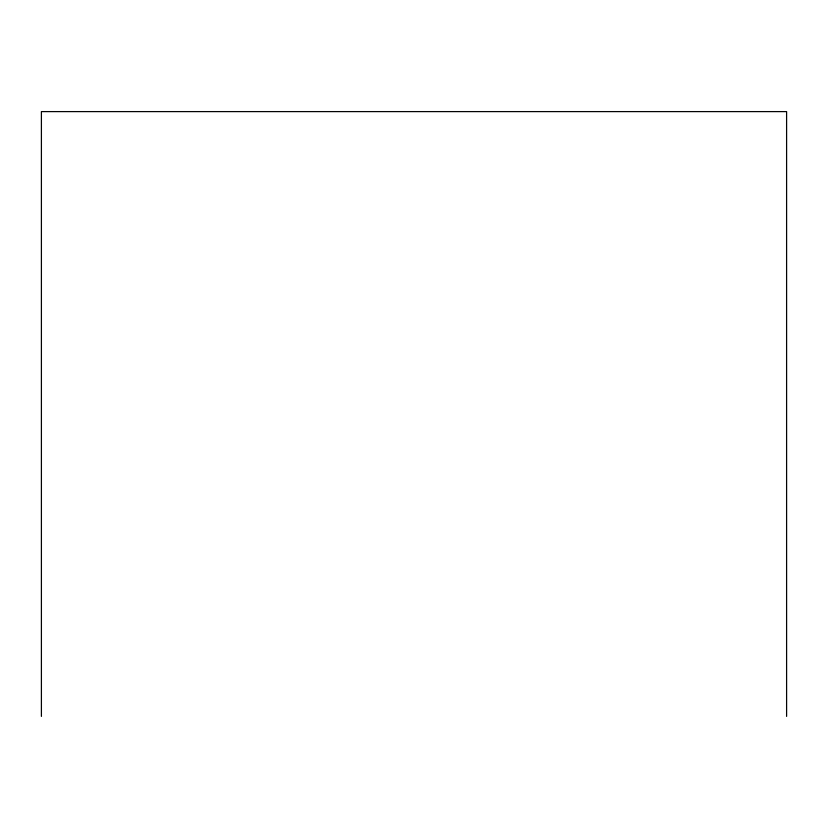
<?xml version="1.0" encoding="UTF-8"?>
<svg xmlns="http://www.w3.org/2000/svg" width="828" height="828" viewBox="0 0 828 828"><rect width="100%" height="100%" fill="white"/><g stroke="black" fill="none" stroke-linecap="round" stroke-linejoin="round"><path stroke-width="1.24" d="M786.6 716.396L786.6 111.604L41.4 111.604L41.4 716.396"/></g></svg>
